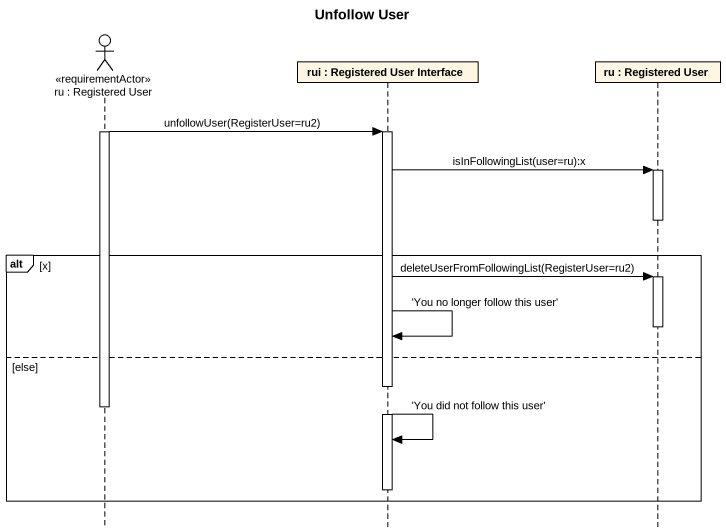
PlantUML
@startuml
title Unfollow User
hide footbox
actor "ru : Registered User" as ru <<requirementActor>>
participant "rui : Registered User Interface" as rui
participant "ru : Registered User" as ru_2

activate ru
ru -> rui : unfollowUser(RegisterUser=ru2)
activate rui
rui -> ru_2 : isInFollowingList(user=ru):x
activate ru_2
deactivate ru_2
alt x
  rui -> ru_2 : deleteUserFromFollowingList(RegisterUser=ru2)
  activate ru_2
  deactivate ru_2
  rui -> rui : 'You no longer follow this user'
else else
  deactivate ru
  rui -> rui : 'You did not follow this user'
  deactivate rui
end
@enduml
